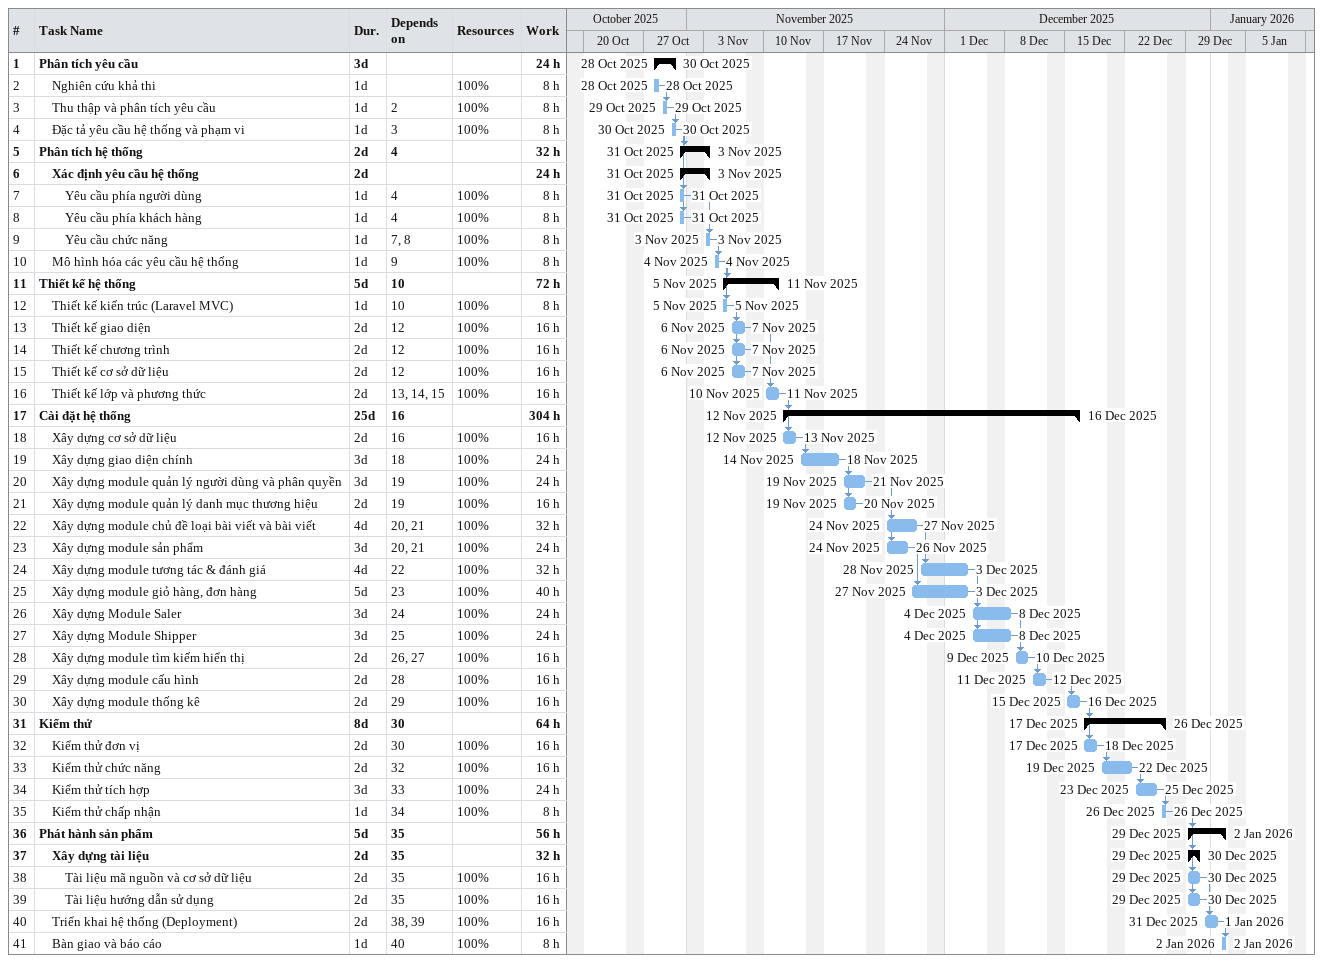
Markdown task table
| ID | Level | Task | Duration | Start | Finish | Predecessors | Resources | Work (h) |
|---|---|---|---|---|---|---|---|---|
| 1 | 1 | **Phân tích yêu cầu** | 3d | 2025-10-28 | 2025-10-30 |  |  | 24 |
| 2 | 2 | Nghiên cứu khả thi | 1d | 2025-10-28 | 2025-10-28 |  | 100% | 8 |
| 3 | 2 | Thu thập và phân tích yêu cầu | 1d | 2025-10-29 | 2025-10-29 | 2 | 100% | 8 |
| 4 | 2 | Đặc tả yêu cầu hệ thống và phạm vi | 1d | 2025-10-30 | 2025-10-30 | 3 | 100% | 8 |
| 5 | 1 | **Phân tích hệ thống** | 2d | 2025-10-31 | 2025-11-03 | 4 |  | 32 |
| 6 | 2 | **Xác định yêu cầu hệ thống** | 2d | 2025-10-31 | 2025-11-03 |  |  | 24 |
| 7 | 3 | Yêu cầu phía người dùng | 1d | 2025-10-31 | 2025-10-31 | 4 | 100% | 8 |
| 8 | 3 | Yêu cầu phía khách hàng | 1d | 2025-10-31 | 2025-10-31 | 4 | 100% | 8 |
| 9 | 3 | Yêu cầu chức năng | 1d | 2025-11-03 | 2025-11-03 | 7, 8 | 100% | 8 |
| 10 | 2 | Mô hình hóa các yêu cầu hệ thống | 1d | 2025-11-04 | 2025-11-04 | 9 | 100% | 8 |
| 11 | 1 | **Thiết kế hệ thống** | 5d | 2025-11-05 | 2025-11-11 | 10 |  | 72 |
| 12 | 2 | Thiết kế kiến trúc (Laravel MVC) | 1d | 2025-11-05 | 2025-11-05 | 10 | 100% | 8 |
| 13 | 2 | Thiết kế giao diện | 2d | 2025-11-06 | 2025-11-07 | 12 | 100% | 16 |
| 14 | 2 | Thiết kế chương trình | 2d | 2025-11-06 | 2025-11-07 | 12 | 100% | 16 |
| 15 | 2 | Thiết kế cơ sở dữ liệu | 2d | 2025-11-06 | 2025-11-07 | 12 | 100% | 16 |
| 16 | 2 | Thiết kế lớp và phương thức | 2d | 2025-11-10 | 2025-11-11 | 13, 14, 15 | 100% | 16 |
| 17 | 1 | **Cài đặt hệ thống** | 25d | 2025-11-12 | 2025-12-16 | 16 |  | 304 |
| 18 | 2 | Xây dựng cơ sở dữ liệu | 2d | 2025-11-12 | 2025-11-13 | 16 | 100% | 16 |
| 19 | 2 | Xây dựng giao diện chính | 3d | 2025-11-14 | 2025-11-18 | 18 | 100% | 24 |
| 20 | 2 | Xây dựng module quản lý người dùng và phân quyền | 3d | 2025-11-19 | 2025-11-21 | 19 | 100% | 24 |
| 21 | 2 | Xây dựng module quản lý danh mục thương hiệu | 2d | 2025-11-19 | 2025-11-20 | 19 | 100% | 16 |
| 22 | 2 | Xây dựng module chủ đề loại bài viết và bài viết | 4d | 2025-11-24 | 2025-11-27 | 20, 21 | 100% | 32 |
| 23 | 2 | Xây dựng module sản phẩm | 3d | 2025-11-24 | 2025-11-26 | 20, 21 | 100% | 24 |
| 24 | 2 | Xây dựng module tương tác & đánh giá | 4d | 2025-11-28 | 2025-12-03 | 22 | 100% | 32 |
| 25 | 2 | Xây dựng module giỏ hàng, đơn hàng | 5d | 2025-11-27 | 2025-12-03 | 23 | 100% | 40 |
| 26 | 2 | Xây dựng Module Saler | 3d | 2025-12-04 | 2025-12-08 | 24 | 100% | 24 |
| 27 | 2 | Xây dựng Module Shipper | 3d | 2025-12-04 | 2025-12-08 | 25 | 100% | 24 |
| 28 | 2 | Xây dựng module tìm kiếm hiển thị | 2d | 2025-12-09 | 2025-12-10 | 26, 27 | 100% | 16 |
| 29 | 2 | Xây dựng module cấu hình | 2d | 2025-12-11 | 2025-12-12 | 28 | 100% | 16 |
| 30 | 2 | Xây dựng module thống kê | 2d | 2025-12-15 | 2025-12-16 | 29 | 100% | 16 |
| 31 | 1 | **Kiểm thử** | 8d | 2025-12-17 | 2025-12-26 | 30 |  | 64 |
| 32 | 2 | Kiểm thử đơn vị | 2d | 2025-12-17 | 2025-12-18 | 30 | 100% | 16 |
| 33 | 2 | Kiểm thử chức năng | 2d | 2025-12-19 | 2025-12-22 | 32 | 100% | 16 |
| 34 | 2 | Kiểm thử tích hợp | 3d | 2025-12-23 | 2025-12-25 | 33 | 100% | 24 |
| 35 | 2 | Kiểm thử chấp nhận | 1d | 2025-12-26 | 2025-12-26 | 34 | 100% | 8 |
| 36 | 1 | **Phát hành sản phẩm** | 5d | 2025-12-29 | 2026-01-02 | 35 |  | 56 |
| 37 | 2 | **Xây dựng tài liệu** | 2d | 2025-12-29 | 2025-12-30 | 35 |  | 32 |
| 38 | 3 | Tài liệu mã nguồn và cơ sở dữ liệu | 2d | 2025-12-29 | 2025-12-30 | 35 | 100% | 16 |
| 39 | 3 | Tài liệu hướng dẫn sử dụng | 2d | 2025-12-29 | 2025-12-30 | 35 | 100% | 16 |
| 40 | 2 | Triển khai hệ thống (Deployment) | 2d | 2025-12-31 | 2026-01-01 | 38, 39 | 100% | 16 |
| 41 | 2 | Bàn giao và báo cáo | 1d | 2026-01-02 | 2026-01-02 | 40 | 100% | 8 |
